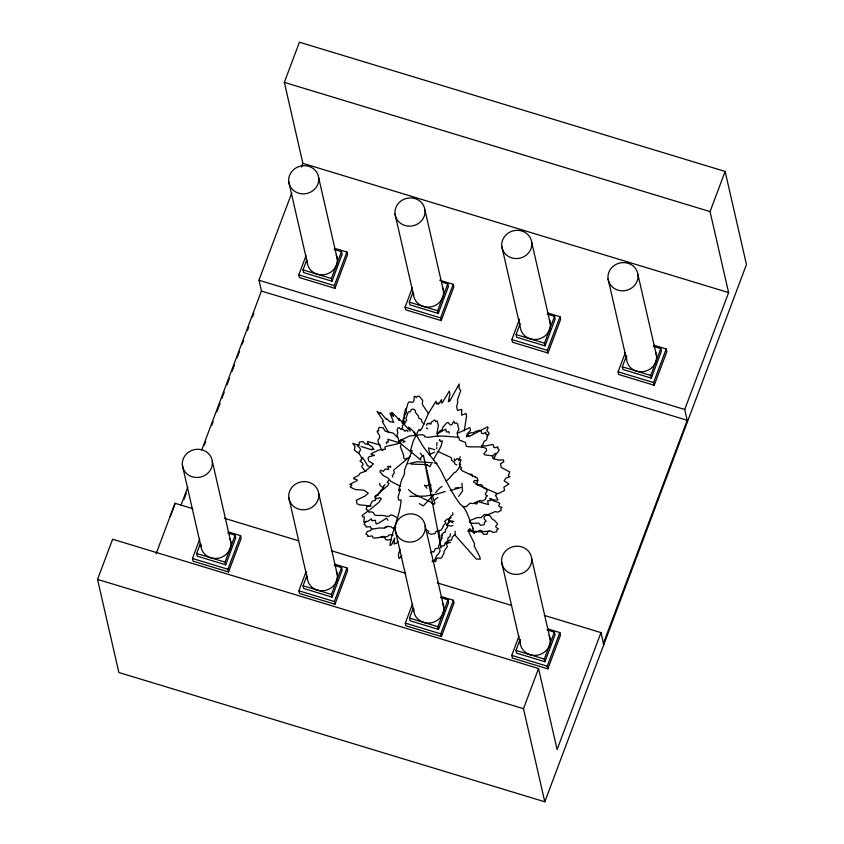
<?xml version="1.0" encoding="UTF-8"?>
<svg xmlns="http://www.w3.org/2000/svg" width="844" height="844" viewBox="0 0 844 844"><rect width="100%" height="100%" fill="white"/><g stroke="black" fill="none" stroke-linecap="round" stroke-linejoin="round"><path stroke-width="1.27" d="M461.932 483.274L462.533 491.018L458.64 496.451M436.643 445.885L436.97 442.572M450.39 533.724L450.052 536.383L447.953 537.955L447.805 540.73L445.263 542.924L444.197 545.699L442.594 545.667L439.555 548.326L440.072 551.153L438.542 553.769L436.918 555.162L434.322 560.543L431.991 561.186M427.053 423.772L426.547 425.281M464.232 430.873L466.574 416.06L465.993 413.528L461.605 415.185L461.731 409.403L457.49 410.406L456.636 406.681L457.849 401.944L457.395 399.993L460.74 390.593L459.041 388.166L459.231 383.957L449.704 401.079L449.504 400.193L448.322 401.744L449.968 393.916L449.324 391.078L442.319 402.736L441.349 402.989L441.612 399.634L438.3 404.434L437.93 402.841L436.601 404.012L435.958 401.195L428.246 413.834L421.958 428.298L420.069 430.809L419.763 429.48L418.603 430.113L413.296 440.979L410.659 450.084L410.901 451.15L412.115 450.548L404.519 470.034L404.466 474.033L401.755 479.571L399.001 489.109L398.811 490.628L400.478 489.214L398.03 497.042L398.737 500.154L401.132 499.986C399.908 516.011 392.323 529.832 389.886 545.414L391.426 544.897L394.749 538.082L393.969 544.053L396.511 543.209L397.798 541.352M436.633 448.723L436.865 447.499M402.272 423.572L403.063 419.647L404.455 417.337L404.054 415.153L405.405 409.424L406.386 408.19M455.011 531.129L455.243 534.263L452.468 536.911L451.572 540.107L449.609 540.181L446.286 543.378L447.341 546.522L444.081 551.248L444.071 553.063L441.718 557.483L440.536 558.359L437.73 557.831L436.39 558.886L435.662 561.756L434.09 560.901L432.972 561.788M400.014 549.191L398.326 555.035L399.138 558.58L401.818 555.932M459.115 460.413L460.202 456.752M452.616 512.741L453.049 514.545L450.432 516.517L449.725 518.532L447.763 518.86L444.63 521.233L445.896 522.932L442.91 526.192L443.016 527.257L440.937 530.211L436.96 531.013L435.673 531.836L435.124 533.63L430.883 534.284L428.151 532.997L428.731 531.319L425.851 529.462M301.508 167.038L302.891 163.346L284.344 82.374L299.42 42.2L725.133 171.438L746.455 264.531L544.802 801.8L118.867 672.499L97.545 579.406L112.621 539.232L538.556 668.532L557.103 749.514L600.981 632.599L544.296 615.392M156.108 553.748L175.046 503.298L192.833 508.689M170.15 516.781L175.193 503.341M291.802 192.886L258.939 280.24L684.727 409.498L687.501 421.62M180.911 505.503L187.843 487.02M201.727 450.042L261.408 291.043L687.195 420.291L603.386 643.371L603.755 644.711L600.981 632.599M183.981 499.437L186.302 493.276M204.343 445.199L205.725 441.507M211.749 425.481L213.131 421.778M216.834 411.925L220.073 403.295M221.919 398.357L224.24 392.196M227.015 384.801L229.325 378.639M232.1 371.244L234.41 365.083M237.185 357.687L239.506 351.526M242.281 344.13L243.663 340.427M247.366 330.574L248.758 326.871M252.462 317.006L253.844 313.314M334.688 248.326L346.926 252.04L347.549 254.74L334.931 288.342L299.451 277.57L298.839 274.87L306.045 255.669M228.323 531.931L240.561 535.645L241.173 538.345L228.566 571.947L193.086 561.176L192.474 558.475L199.68 539.274M227.732 532.975L235.128 535.223L235.75 537.923L225.665 564.805L197.285 556.185L196.663 553.495L200.334 543.715M334.097 249.37L341.493 251.617L342.115 254.318L332.03 281.2L303.65 272.591L303.028 269.89L306.699 260.11M225.665 564.805L225.042 562.104L235.128 535.223M332.03 281.2L331.407 278.499L341.493 251.617M228.566 571.947L227.943 569.246L240.561 535.645M334.931 288.342L334.308 285.641L346.926 252.04M439.735 280.208L453.196 284.301L453.808 287.002L441.201 320.593L405.721 309.832L405.099 307.132L412.315 287.931M334.751 564.235L346.989 567.949L347.601 570.649L334.994 604.251L299.514 593.48L298.903 590.779L306.108 571.578M441.591 282.012L447.763 283.879L448.386 286.58L438.289 313.462L409.91 304.842L409.298 302.152L412.959 292.372M334.161 565.29L341.556 567.537L342.179 570.238L332.093 597.119L303.713 588.5L303.091 585.799L306.762 576.03M438.289 313.462L437.677 310.761L447.763 283.879M332.093 597.119L331.47 594.419L341.556 567.537M441.201 320.593L440.579 317.903L453.196 284.301M334.994 604.251L334.372 601.55L346.989 567.949M441.18 596.55L453.418 600.263L454.03 602.954L441.423 636.555L405.943 625.794L405.331 623.094L412.537 603.893M547.745 312.997L559.973 316.711L560.595 319.412L547.988 353.014L512.508 342.242L511.886 339.552L519.545 319.148M440.589 597.594L447.985 599.841L448.607 602.542L438.521 629.424L410.142 620.804L409.519 618.103L413.191 608.334M547.144 314.052L554.55 316.3L555.173 319L545.076 345.882L516.697 337.262L516.085 334.562L520.21 323.568M441.138 538.061L442.319 534.896M481.787 447.383L484.055 441.359L486.524 440.009L487.663 435.747L486.977 434.449L485.775 434.164L485.775 432.202L483.169 433.721L481.734 433.373L480.911 430.619L479.708 430.271L475.13 431.569L473.684 432.898L471.564 432.645L468.473 433.658L466.416 436.897M438.521 629.424L437.899 626.723L447.985 599.841M545.076 345.882L544.464 343.181L554.55 316.3M441.423 636.555L440.8 633.865L453.418 600.263M547.988 353.014L547.366 350.313L559.973 316.711M547.608 628.854L559.846 632.567L560.458 635.268L547.851 668.87L512.371 658.098L511.759 655.398L518.965 636.197M653.973 345.249L666.211 348.962L666.834 351.663L654.216 385.265L618.736 374.493L618.124 371.793L625.33 352.592M653.383 346.304L660.789 348.551L661.401 351.252L651.315 378.133L622.935 369.514L622.313 366.813L626.438 355.82M547.017 629.909L554.413 632.156L555.035 634.846L544.95 661.728L516.57 653.119L515.948 650.418L520.073 639.425M544.802 801.8L523.48 708.707L538.556 668.532M684.727 409.498L728.604 292.583L710.057 211.601L725.133 171.438M544.95 661.728L544.327 659.037L554.413 632.156M651.315 378.133L650.692 375.432L660.789 348.551M654.216 385.265L653.604 382.564L666.211 348.962M547.851 668.87L547.229 666.169L559.846 632.567M449.04 522.056L446.508 524.926M433.394 460.128C435.43 455.085 441.75 446.982 441.728 443.395L442.298 440.927L441.412 441.243C439.861 441.834 440.526 441.064 439.851 440.399L439.756 439.587L439.313 440.336M460.961 487.484L450.221 490.554M378.049 495.301L380.792 490.543L383.651 487.526L383.756 485.69L385.18 484.678M485.87 515.241L484.034 517.298L484.224 518.997L486.186 521.17L484.699 522.003L484.087 524.715L480.51 525.274L478.717 523.185L471.342 523.333L469.285 521.919M402.43 439.281L401.913 440.135L400.763 439.534L401.501 441.096L400.341 440.526L399.887 441.465L398.822 440.747L400.256 443.248L420.882 460.022L420.301 458.334L422.496 456.045L420.27 453.196M431.379 463.978L429.87 466.658L427.117 465.076M489.14 531.161L487.674 531.762L487.009 534.252L483.538 534.326L481.871 532.1L474.761 531.277M388.641 480.51L387.227 482.388L389.031 483.39L387.934 485.49L375.506 496.061L376.15 498.899L379.716 497.633L381.425 498.815L379.515 500.787L379.716 501.674L369.788 509.787M492.39 456.741L494.478 453.998L497.221 453.207L499.226 449.915L497.633 448.417L498.023 446.835L495.101 447.742L493.729 447.288L493.455 444.967L492.305 444.535L485.733 445.927L481.449 445.748M437.572 433.858L440.03 430.746L442.267 429.68L442.931 427.243L446.676 422.865L448.069 422.475L450.422 425.049L452.015 424.521L453.724 421.135L454.832 423.34L456.171 422.897L457.575 423.899L458.851 429.406L457.195 432.508L457.923 437.614M371.719 528.935L370.326 530.676L367.457 531.393L365.853 534.062L367.857 535.202L367.72 536.467L372.352 535.961L373.069 537.797L374.398 538.092L387.269 536.615L389.812 534.663L393.262 535.149M486.914 436.369L489.267 433.415L486.777 430.377L488.064 428.14L487.748 426.79L468.99 436.58L468.789 435.694L466.553 436.411L467.365 433.594L470.572 430.451L469.918 427.623L457.258 433.383M435.673 492.579L439.903 487.832L442.119 486.482M433.985 494.478L423.287 505.925L419.278 503.636M401.512 428.794L402.704 427.623L402.314 425.809L403.706 424.205L403.959 422.327L405.088 422.232L406.755 420.291L405.88 418.487L408.232 411.988L410.511 411.682L411.387 409.34L413.845 409.203L415.554 410.785L415.343 412.357L418.413 415.934L418.719 418.149L421.536 419.5L421.778 421.641L423.973 424.289M493.761 458.851L496.093 454.315L495.396 453.365M437.793 497.549L433.869 500.46L434.882 503.446L434.312 504.153L432.455 503.72C429.195 500.27 424.31 499.69 420.607 496.905L419.563 497.063L412.125 492.864L408.454 489.457M410.311 456.34L393.652 470.14L394.296 472.957L392.407 475.467L392.776 477.06M407.124 458.155L405.405 459.273L403.791 458.25L403.654 455.422L400.425 446.803L400.773 445.147M445.906 480.953L448.238 479.466L454.325 472.556L455.602 472.25L458.608 468.568L460.676 464.327L459.273 464.727L461.046 459.917L459.495 459.294L458.387 460.001L458.239 458.862L457.1 458.577L454.642 460.887L454.325 458.798M368.754 510.441L362.224 515.441L362.54 516.792L364.355 517.003L363.743 522.067L367.583 521.465L371.455 518.838L371.898 520.79L375.306 520.252L376.16 523.966L378.608 523.217L386.531 518.153L387.955 520.368M437.213 433.805L445.78 429.174L446.423 431.991L448.86 431.695L449.219 433.288M429.111 454.684L434.713 452.131M451.181 517.53L449.947 518.1L448.755 520.347L448.934 522.721L447.214 524.62L447.594 527.046L445.579 529.599L445.073 532.269L443.533 532.659L441.117 535.75L442.151 538.039L439.872 542.312L438.405 547.619L437.54 548.505L435.293 548.579L433.911 552.018L432.613 551.617L430.577 552.788M366.581 521.181L365.494 521.666L364.102 524.409L366.096 525.696L366.032 527.036L370.463 526.73L371.254 528.692L372.552 529.072L379.188 528.017L384.875 528.133L387.217 526.202L391.563 526.972L392.502 528.165L395.762 527.426M470.393 520.368L477.44 517.509L481.006 517.678L484.477 514.471L488.191 514.576L495.365 511.559L497.812 512.16L501.136 510.377L500.84 508.426L502.022 507.307L499.384 506.716L498.646 505.714L499.775 503.699L499.184 502.824L493.634 500.956L489.742 498.477M402.978 442.277L405.173 441.507L402.704 440.473L402.461 439.407L409.498 436.031L422.063 434.607L424.437 435.557L424.743 436.886L428.91 437.361C438.701 434.903 448.987 436.654 458.841 437.319L459.474 440.062L465.361 442.361L466.278 446.349C472.935 447.816 479.708 445.463 486.197 448.417L486.65 450.369L483.812 453.85L485.121 454.958L492.39 455.834L492.991 458.492L498.53 460.096L503.362 459.864L503.805 461.816L500.46 463.767L501.315 467.492L509.713 471.912L508.246 475.932L510.008 476.754L505.999 478.073L504.111 480.795L508.964 484.002L503.857 487.21L504.585 490.396L499.711 492.959L496.272 493.751M376.994 495.618L374.894 496.23L375.517 500.228L372.299 501.252L369.64 506.21L366.95 506.389L366.127 509.037L368.512 510.747L368.744 512.129L371.592 511.886L373.301 512.582L374.578 514.777L376.023 515.41L382.691 515.441L388.641 516.549L390.624 514.914L393.251 515.462L397.482 518.037M409.751 463.377L417.105 461.721L432.898 462.786M445.474 543.652L450.58 542.407M445.252 491.472L437.572 493.909L425.534 496.103L409.794 496.325M384.516 527.331L387.818 526.55M400.784 443.047L386.362 446.381L384.906 447.077L385.392 449.198L378.998 449.926L371.634 453.46L370.949 454.336L374.472 455.338L368.997 456.836L368.068 458.018L368.775 461.13L373.438 463.905L365.515 471.205L360.05 473.231L358.732 475.309L353.52 478.073L353.71 478.896L357.065 479.624L357.276 480.542L349.754 484.351L351.927 484.994L350.207 487.062L355.292 489.531L363.933 490.185L368.3 493.139L365.294 495.924L356.295 500.281L357.107 503.815L359.47 504.828L371.233 505.957M452.89 525.643L450.717 526.086L446.919 525.095M436.422 463.44L437.013 463.345L434.713 463.145M380.233 537.354L382.828 536.33L384.389 536.858L385.56 539.506L386.879 540.002L391.574 539.474M455.032 488.085L458.461 487.684M424.817 485.817L431.178 485.205M363.131 457.902L361.295 458.07L361.316 460.413L359.945 461.077L362.561 463.082L363.173 464.569L361.728 466.289L362.203 467.565L365.832 471.511M467.66 531.235L472.577 530.908L475.837 532.321L479.993 530.222L483.412 531.625L490.955 531.003L493.033 532.49L496.652 531.804L496.958 529.684L498.393 528.935L496.124 527.405L495.744 526.107L497.39 524.409L497.116 523.291L494.141 520.094L492.527 519.419L489.668 515.494L486.397 515.062M427.212 464.654L410.933 464.063M368.712 444.123L365.315 444.028L363.026 441.665L359.249 442.087L359.038 444.999L357.962 444.936L357.561 445.822L360.04 448.291L360.515 450.147L358.869 452.268L359.227 453.861L362.54 458.746L364.291 459.906L367.53 465.793L371.012 466.869M475.066 503.762L477.082 503.879L477.335 501.452L488.444 504.564L487.6 500.84L490.67 500.555L490.216 498.614L494.552 500.197L498.013 499.88L495.375 495.228L496.81 494.605L496.494 493.255L476.1 484.277L475.9 483.39L473.484 481.966L474.402 480.447L477.915 480.816L477.261 477.978L462.438 470.857L460.645 469.127L461.721 467.755L459.748 466.299M408.401 463.778L407.631 463.694M469.707 474.233L472.091 474.497L472.492 476.638M463.05 506.442L465.92 506.843L470.076 503.224L473.094 503.562L480.236 500.376L481.998 501.241L485.469 499.31L486.028 496.968L487.463 495.702L485.532 494.837L485.342 493.613L487.104 491.261L486.977 490.185L484.604 487.811L483.179 487.653L482.705 485.986L481.006 484.467L477.999 485.11L477.103 483.654L477.588 479.877M448.586 520.516L453.798 521.434M400.33 443.121L387.797 439.26L388.44 442.077L386.341 442.161L386.71 443.765M390.793 467.122L387.649 466.331L388.694 469.623L385.497 468.874L383.271 471.332L380.517 470.192L379.948 471.796L382.954 475.362L387.67 477.852L390.751 481.259L400.246 486.26M284.344 82.374L710.057 211.601M302.891 163.346L728.604 292.583M303.028 269.89L331.407 278.499M409.298 302.152L437.677 310.761M516.085 334.562L544.464 343.181M622.313 366.813L650.692 375.432M298.839 274.87L334.308 285.641M405.099 307.132L440.579 317.903M511.886 339.552L547.366 350.313M618.124 371.793L653.604 382.564M224.325 518.258L298.649 540.814M331.407 550.763L405.721 573.319M437.224 582.877L511.548 605.443M196.663 553.495L225.042 562.104M303.091 585.799L331.47 594.419M409.519 618.103L437.899 626.723M515.948 650.418L544.327 659.037M192.474 558.475L227.943 569.246M298.903 590.779L334.372 601.55M405.331 623.094L440.8 633.865M511.759 655.398L547.229 666.169M97.545 579.406L523.48 708.707M434.913 449.704L428.467 447.879L430.197 455.443M361.126 446.444L372.056 449.947L371.856 449.061L373.966 449.419L372.141 446.824L368.248 444.282L367.594 441.444L380.243 445.073M358.869 445.421L352.813 443.374L355.092 446.676L354.332 450L358.51 453.312M456.804 464.917L454.842 464L454.483 462.406L451.846 460.465L451.202 457.648L437.909 451.413M448.322 520.305L452.911 522.826M400.615 442.826L399.307 442.045L397.028 434.723L397.872 432.592L397.07 429.944L398.083 427.824L399.645 427.729L400.351 429.195L403.537 429.649L404.803 431.242L406.745 430.05L407.947 431.632M427.602 423.54L428.256 423.931L429.068 422.939L429.596 423.846L431.041 424.026L431.337 422.116L434.787 419.953L435.894 421.715L437.139 420.956L438.405 425.46L437.013 432.909L437.73 436.2M383.102 487.547L380.19 485.606L379.6 483.433M426.42 428.045L427.676 428.889M414.246 432.814L415.1 433.405M396.912 437.065L393.336 433.204L385.212 431.168L383.06 427.739L379.146 427.433L378.407 428.984L378.692 430.989L377.595 430.683L377.12 431.695L379.462 435.293L379.789 437.698L377.933 439.967L378.165 442.013L381.171 448.808L382.87 450.633M454.821 534.853L476.206 559.013L480.289 559.161L479.708 556.618L474.128 545.846L474.613 543.831L469.253 533.176L468.399 529.452L470.182 530.697L469.739 528.755L474.455 533.682L472.471 528.26L473.252 528.407C468.831 520.337 467.998 509.976 460.159 504.111C453.312 495.312 448.818 485.701 443.511 476.153C439.745 466.479 432.128 458.366 425.83 450.063C419.742 442.667 416.894 432.719 408.464 427.127L410.258 431.105L398.853 418.497L399.339 420.618C398.294 418.339 387.09 406.481 393.504 416.366L389.981 413.117L393.694 422.401L389.728 421.599L386.7 418.624L386.119 419.183L380.486 412.505L380.148 413.549L377.036 411.397L383.535 421.114L382.216 421.483L388.662 432.656M475.088 476.712L475.868 477.704M424.627 485.163L426.937 488.307M428.604 413.708L422.306 404.371L422.665 400.33L419.162 396.195L417.369 396.3L416.24 397.682L415.406 396.406L414.235 396.469L413.94 400.805L412.579 402.451L409.213 401.807L408 403.168L406.101 409.91L406.428 412.621L404.677 415.227L403.527 419.869L404.898 423.371M390.15 465.814L390.561 467.249M637.958 274.616A15.108 14.063 -12.9 0 1 617.048 289.84A15.108 14.063 -12.9 0 1 613.999 265.66A15.108 14.063 -12.9 0 1 637.958 274.616L656.505 355.588M608.049 278.794L626.596 359.776M531.731 242.365A15.108 14.063 -12.9 0 1 510.82 257.589A15.108 14.063 -12.9 0 1 507.761 233.408A15.108 14.063 -12.9 0 1 531.731 242.365L550.277 323.336M501.811 246.543L520.358 327.525A15.108 14.063 -12.9 0 0 539.01 338.993A15.108 14.063 -12.9 0 0 549.307 319.802M531.593 558.211A15.108 14.063 -12.9 0 1 510.683 573.445A15.108 14.063 -12.9 0 1 507.634 549.265A15.108 14.063 -12.9 0 1 531.593 558.211L550.14 639.193M424.943 209.945A15.108 14.063 -12.9 0 1 404.033 225.169A15.108 14.063 -12.9 0 1 400.974 200.999A15.108 14.063 -12.9 0 1 424.943 209.945L443.49 290.927M501.684 562.399L520.221 643.371M395.024 214.123L413.571 295.105M431.811 491.894L423.445 455.359L440.832 547.155L439.186 534.199M432.951 496.873L433.521 499.342M425.165 525.907A15.108 14.063 -12.9 0 1 404.255 541.131A15.108 14.063 -12.9 0 1 401.206 516.95A15.108 14.063 -12.9 0 1 425.165 525.907L443.712 606.889M318.673 177.683A15.108 14.063 -12.9 0 1 297.763 192.907A15.108 14.063 -12.9 0 1 294.714 168.737A15.108 14.063 -12.9 0 1 318.673 177.683L337.22 258.665M395.256 530.085L413.792 611.067M288.764 181.871L307.311 262.843M318.737 493.603A15.108 14.063 -12.9 0 1 297.827 508.827A15.108 14.063 -12.9 0 1 294.778 484.646A15.108 14.063 -12.9 0 1 318.737 493.603L337.283 574.574M259.013 280.261L261.482 291.064M288.827 497.781L307.364 578.762M212.308 461.288A15.108 14.063 -12.9 0 1 191.398 476.512A15.108 14.063 -12.9 0 1 188.349 452.342A15.108 14.063 -12.9 0 1 212.308 461.288L230.855 542.27M182.399 465.477L200.935 546.448M438.785 530.38L439.239 533.091M459.442 462.913L459.917 466.658M414.457 432.191L414.636 434.502M655.535 352.053A15.108 14.063 -12.9 0 1 643.307 371.634A15.108 14.063 -12.9 0 1 626.649 356.084M442.52 287.382A15.108 14.063 -12.9 0 1 430.936 306.868A15.108 14.063 -12.9 0 1 413.497 292.646M336.25 255.12A15.108 14.063 -12.9 0 1 324.676 274.606A15.108 14.063 -12.9 0 1 307.227 260.385M336.313 571.04A15.108 14.063 -12.9 0 1 324.74 590.526A15.108 14.063 -12.9 0 1 307.29 576.294M442.741 603.344A15.108 14.063 -12.9 0 1 431.168 622.83A15.108 14.063 -12.9 0 1 413.718 608.608M549.17 635.648A15.108 14.063 -12.9 0 1 536.942 655.239A15.108 14.063 -12.9 0 1 520.284 639.689M229.885 538.725A15.108 14.063 -12.9 0 1 218.311 558.211A15.108 14.063 -12.9 0 1 200.861 543.99"/></g></svg>
